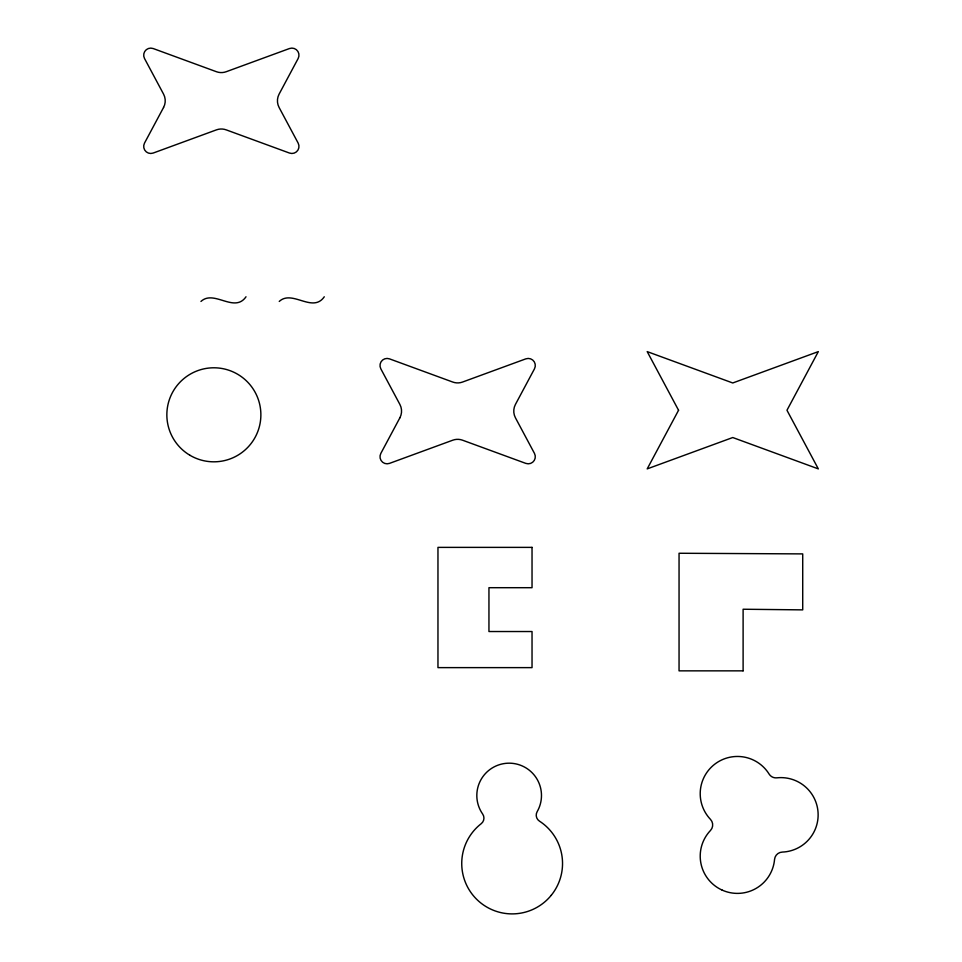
<?xml version="1.0" encoding="UTF-8"?>
<svg xmlns="http://www.w3.org/2000/svg" width="962" height="962" viewBox="0 0 962 962"><rect width="100%" height="100%" fill="white"/><g stroke="black" fill="none" stroke-linecap="round" stroke-linejoin="round"><path stroke-width="1.44" d="M246.007 296.777C234.427 313.588 213.949 289.261 200.962 301.443M324.278 296.777C312.698 313.588 292.232 289.261 279.245 301.443M163.564 107.467L144.516 143.085A7.071 7.071 0 0 0 153.174 153.054L216.462 129.858A14.141 14.141 0 0 1 226.19 129.858L289.478 153.054A7.071 7.071 0 0 0 298.148 143.085L279.1 107.467A14.141 14.141 0 0 1 279.1 94.132L298.148 58.502A7.071 7.071 0 0 0 289.478 48.533L226.19 71.729A14.141 14.141 0 0 1 216.462 71.729L153.174 48.533A7.071 7.071 0 0 0 144.516 58.502L163.564 94.132A14.141 14.141 0 0 1 163.564 107.467M399.891 417.785L380.832 453.415A7.071 7.071 0 0 0 389.502 463.383L452.789 440.187A14.141 14.141 0 0 1 462.518 440.187L525.805 463.383A7.071 7.071 0 0 0 534.475 453.415L515.428 417.785A14.141 14.141 0 0 1 515.428 404.449L534.475 368.831A7.071 7.071 0 0 0 525.805 358.862L462.518 382.058A14.141 14.141 0 0 1 452.789 382.058L389.502 358.862A7.071 7.071 0 0 0 380.832 368.831L399.891 404.449A14.141 14.141 0 0 1 399.891 417.785M678.559 410.257L647.198 468.891L732.755 437.53L818.325 468.891L786.964 410.257L818.325 351.611L732.755 382.972L647.198 351.611L678.559 410.257M532.034 547.378L437.963 547.378L437.963 667.628L532.034 667.628L532.034 631.529L488.949 631.529L488.949 587.698L532.034 587.698L532.034 547.378M743.109 670.851L679.052 670.851L679.052 553.258L802.717 553.896L802.717 609.872L743.109 609.235L743.109 670.851M722.125 890.091A37.241 37.241 0 0 0 774.554 859.427A8.057 8.057 0 0 1 782.286 852.079A37.241 37.241 0 0 0 818.037 812.144A37.241 37.241 0 0 0 776.839 777.837A8.057 8.057 0 0 1 769.107 774.073A37.241 37.241 0 0 0 714.694 764.225A37.241 37.241 0 0 0 710.473 819.371A8.057 8.057 0 0 1 710.473 830.483A37.241 37.241 0 0 0 722.125 890.091M551.166 895.394A50.409 50.409 0 0 0 539.454 821.139A7.071 7.071 0 0 1 537.157 811.663A32.335 32.335 0 0 0 529.196 770.141A32.335 32.335 0 0 0 486.964 771.993A32.335 32.335 0 0 0 482.671 814.056A7.071 7.071 0 0 1 481.216 823.688A50.409 50.409 0 0 0 476.058 898.688A50.409 50.409 0 0 0 551.166 895.394M189.73 455.146A47.006 47.006 0 0 0 260.87 415.548A47.006 47.006 0 0 0 191.005 373.725A47.006 47.006 0 0 0 189.73 455.146"/></g></svg>
